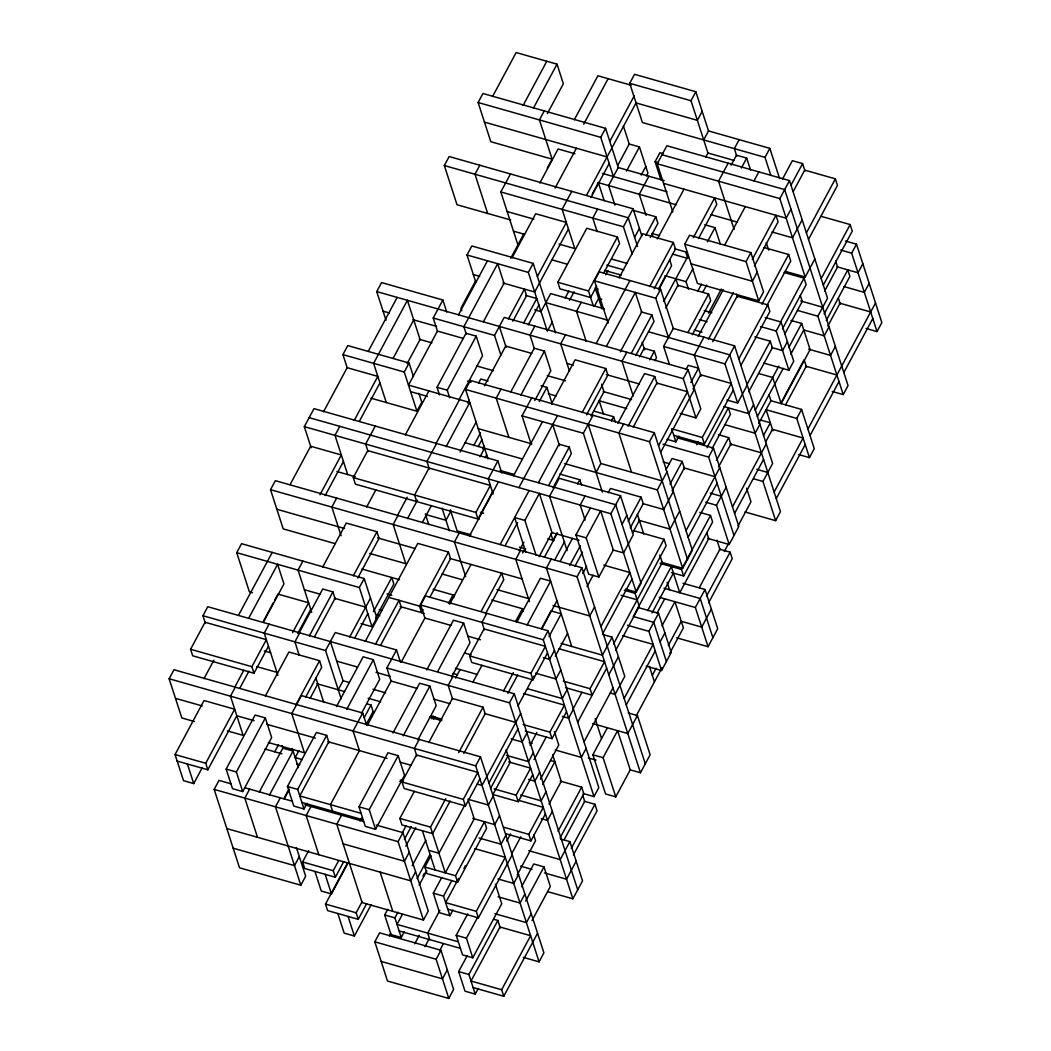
<?xml version="1.0" encoding="UTF-8"?>
<svg xmlns="http://www.w3.org/2000/svg" width="1051" height="1051" viewBox="0 0 1051 1051"><rect width="100%" height="100%" fill="white"/><g stroke="black" fill="none" stroke-linecap="round" stroke-linejoin="round"><path stroke-width="1.5" d="M194.396 721.525L181.823 717.951L169.145 678.749L173.98 669.75L480.517 756.838L543.906 952.837L539.084 961.849L523.359 957.382M205.379 623.269L202.948 615.728L207.77 606.716L514.307 693.818L577.708 889.816M252.476 592.777L249.415 591.897L236.738 552.695L241.559 543.695L364.185 578.536L376.862 617.738L372.028 626.738L361.032 623.611M335.085 543.617L283.205 528.876L270.527 489.674L275.362 480.675L581.899 567.763L645.288 763.762M311.149 447.752L304.33 426.64L313.986 408.642L497.911 460.89L501.813 472.95M347.342 368.192L342.941 354.621L347.776 345.608L409.089 363.029L413.477 376.6M386.006 320.24L376.744 291.587L381.566 282.588L442.878 300.008L446.78 312.068M510.655 219.974L457.014 204.735L444.337 165.532L449.158 156.533L633.083 208.781L641.859 235.923M547.282 168.134L552.117 159.135L490.804 141.714L478.126 102.512L482.948 93.5L605.573 128.34L618.251 167.543L608.595 185.554L614.927 205.155M190.573 649.268L205.05 622.258L266.363 639.678L251.885 666.689L253.987 673.218L192.688 655.798L190.573 649.268L251.885 666.689M323.537 411.756L347.172 367.679L377.821 376.389L354.2 420.466M492.512 96.626L516.146 52.55L557.017 64.164L563.362 83.765L547.348 113.613M290.089 484.629L310.662 446.241L341.312 454.952L319.977 494.758M368.218 351.415L397.173 297.394M203.973 678.67L213.879 660.186M238.419 615.426L272.222 552.406M339.801 426.351L334.98 435.35L347.658 474.553M479.808 165.243L474.986 174.243L487.664 213.445M202.12 767.953L193.726 783.586L183.518 780.683L175.057 754.552L204.025 700.531L234.675 709.241L205.72 763.262L207.822 769.792L177.172 761.082M523.175 105.336L546.796 61.26M248.64 618.33L277.609 564.308L283.954 583.909L263.367 622.297M359.363 421.306L379.936 382.919M393.153 358.286L413.739 319.898M325.14 495.612L343.427 461.494M533.382 108.227L557.017 64.164M263.473 621.088L273.378 602.604M274.902 599.766L277.95 594.078L308.613 602.788L292.598 632.636M407.118 363.672L420.072 339.499L407.394 300.297L373.604 363.331L386.282 402.52M234.623 687.38L243.779 670.315M235.279 687.17L230.458 696.169L243.136 735.372L227.41 730.905M269.082 624.136L264.248 633.149L277.898 675.359M302.872 561.116L298.05 570.115L311.7 612.339M336.662 498.082L331.84 507.094L341.102 535.734M375.286 426.062L365.63 444.061L368.073 451.602M370.95 398.171L416.932 411.23L404.254 372.028L409.089 363.029M437.61 331.577L433.222 318.006L442.878 300.008M475.801 282.128L467.012 254.986L471.846 245.987L533.159 263.394L555.585 332.76M518.366 246.236L500.815 191.952L510.471 173.954M544.26 110.92L539.439 119.932L552.117 159.135M239.786 688.221L248.942 671.169M479.085 519.312L355.383 484.143L353.267 477.614L367.745 450.603L490.357 485.431L475.88 512.441L477.995 518.984L492.472 491.973M253.987 673.218L268.478 646.207M207.822 769.792L236.79 715.77L254.092 720.684M475.472 281.116L460.982 308.127L461.836 310.741M322.657 567.133L346.278 523.056L376.941 531.767L379.056 538.309L357.708 578.116M458.486 314.814L487.454 260.793M296.395 847.566L305.657 876.206L300.836 885.218L239.523 867.798L214.168 789.393L218.989 780.394L231.259 783.875M297.761 633.49L310.728 609.317M416.932 411.23L421.766 402.231L418.837 393.179M539.807 183.084L558.107 148.966L574.963 153.748M226.149 769.069L255.117 715.048L265.338 717.951L271.67 737.552L242.702 791.574L232.494 788.67L226.149 769.069L236.37 771.973L242.702 791.574M265.286 696.09L288.907 652.014L319.57 660.724L321.685 667.254L305.67 697.115M299.075 633.057L322.71 588.994L332.931 591.897L335.361 599.438M366.668 507.002L375.811 489.95M405.292 434.983L428.913 390.906M574.266 119.84L597.888 75.777L631.099 85.21M299.732 632.847L294.911 641.859L299.299 655.417M439.463 394.821L437.019 387.28L465.987 333.259L476.208 336.162L482.554 355.75L458.919 399.827M510.747 258.231L523.713 234.058M236.37 771.973L265.338 717.951M309.296 635.96L332.931 591.897M512.06 257.81L535.695 213.734L566.344 222.444L537.376 276.466M583.712 124.176L608.109 78.68M314.459 636.814L335.033 598.426M483.434 321.685L504.007 283.297L497.675 263.696L463.872 326.716L466.316 334.257M555.086 188.037L576.421 148.244M449.683 397.712L447.24 390.184L476.208 336.162M353.307 575.843L376.941 531.767M249.652 789.104L244.817 798.103L257.495 837.305M295.935 704.801L319.57 660.724M397.317 515.713L407.223 497.241M435.942 443.693L459.576 399.616M341.168 698.81L325.56 650.556L335.216 632.557L396.516 649.978L400.418 662.038M372.028 626.738L359.35 587.535L364.185 578.536M397.974 515.502L393.153 524.515L405.831 563.704L369.663 553.443M436.599 443.469L426.942 461.481L429.386 469.022M487.992 458.801L465.567 389.448L470.388 380.449L654.313 432.697L692.346 550.304L682.69 568.315L661.237 562.219M500.867 355.028L494.535 335.427L504.191 317.415L688.116 369.676L700.794 408.878L695.959 417.878L680.247 413.411M547.348 331.21L528.325 272.406L533.159 263.394M571.77 191.374L562.114 209.372L574.792 248.575L559.079 244.108M613.416 176.542L600.738 137.339L605.573 128.34M770.856 175.451L765.01 157.361L642.384 122.52L629.707 83.318L634.541 74.319L695.841 91.739L708.519 130.941L703.697 139.941M274.731 751.767L278.554 744.66M508.434 318.952L524.449 289.104L526.564 295.633L512.835 321.225M429.058 468.01L414.567 495.021L416.682 501.563M259.216 792.218L282.837 748.141L293.058 751.045L269.424 795.121M467.826 403.15L469.35 400.313M478.494 383.247L480.78 378.991L488.084 381.066M310.176 698.179L317.796 683.951M407.538 518.616L417.444 500.145M446.163 446.596L469.784 402.52L408.484 385.1L437.452 331.078L463.504 338.475M609.79 141.412L634.187 95.917M349.681 636.985L370.517 598.137M484.353 385.835L505.702 346.029L531.753 353.425M568.46 228.973L534.67 292.007L502.982 283.008M586.497 195.328L636.302 102.446M592.278 194.015L598.374 182.651L604.22 200.741M354.844 637.839L367.811 613.666M523.818 322.71L536.772 298.537L525.776 295.41M590.898 197.601L609.199 163.483M295.173 757.574L298.983 750.467M373.433 611.629L391.734 577.498L393.836 584.041L375.549 618.159M422.266 522.583L431.409 505.518M460.128 451.969L476.129 422.121M528.219 324.969L538.887 305.066M617.804 165.335L629.234 144.013L623.388 125.923M280.302 797.814L275.48 806.813L300.836 885.218M338.238 689.758L343.06 680.759L330.382 641.557M307.063 803.306L304.015 808.981L293.794 806.091L287.462 786.49L316.43 732.455L326.638 735.358L329.081 742.899M365.209 641.478L417.812 543.38L448.462 552.09L450.577 558.62L429.99 597.007M596.679 286.135L590.583 297.512L559.933 288.802L557.818 282.272L586.786 228.251L617.436 236.961L619.551 243.49L603.537 273.352M501.051 389.159L496.217 398.158L508.894 437.361M534.841 326.125L530.019 335.138L534.407 348.709M597.599 209.083L592.777 218.082L597.165 231.654M284.256 797.867L288.066 790.759M284.151 799.075L289.485 789.13M473.712 445.558L480.57 432.762M336.478 706.561L363.16 656.796L373.368 659.7L379.713 679.301L361.413 713.419M478.218 446.622L482.028 439.515M626.501 171.077L639.455 146.917L629.234 144.013M304.015 808.981L297.683 789.393L326.638 735.358M375.43 644.381L399.065 600.305L401.495 607.846M510.602 392.273L534.236 348.196L544.457 351.1L550.79 370.701L534.788 400.562M482.619 448.895L484.143 446.044M450.787 511.285L445.966 520.284L425.524 514.478M480.005 456.778L484.577 448.251M548.031 329.922L552.169 322.197M565.136 298.037L568.946 290.917M328.753 741.901L299.785 795.922L361.097 813.343M380.593 645.222L401.18 606.834M346.685 709.464L373.368 659.7M485.168 457.632L486.692 454.781M569.524 300.297L574.109 291.771M520.823 395.176L544.457 351.1M641.228 175.044L645.8 166.518M646.378 175.885L647.915 173.047L639.455 146.917M660.921 179.813L655.062 161.723L659.897 152.723L663.036 153.617M310.951 806.511L306.13 815.523L318.808 854.726M581.308 302.307L576.487 311.306L586.235 341.457M648.901 176.253L639.244 194.264L646.076 215.363M423.133 609.803L421.609 612.641L419.494 606.112L448.462 552.09M593.329 305.867L588.468 290.982L617.436 236.961M268.281 742.518L304.448 752.792L291.758 713.59L301.414 695.578L362.726 712.998L353.07 731.01L359.416 750.611L330.448 804.632L332.563 811.162M391.261 681.547L386.873 667.976L396.516 649.978M425.051 618.527L420.663 604.956L425.484 595.943L548.11 630.784L598.82 787.593L593.986 796.592L583.266 793.544M459.287 532.923L454.452 541.922L465.672 576.605M497.911 460.89L488.255 478.901L493.129 493.983M531.307 444.52L522.045 415.868L531.701 397.869M565.491 334.835L560.669 343.848L569.445 370.977M608.122 323.038L594.459 280.814L599.293 271.815L660.593 289.235L673.271 328.438L663.615 346.436L669.474 364.526M632.203 253.935L623.427 226.793L633.083 208.781M672.824 212.013L657.217 163.772L666.873 145.761L789.498 180.601L827.531 298.195L817.875 316.206L843.23 394.611L832.221 391.484M708.085 153.512L691.019 100.738L695.841 91.739M364.145 717.794L371.003 705.011L366.628 703.763M596.534 291.836L598.058 288.999M605.678 274.784L607.964 270.514M366.26 724.336L373.118 711.54M539.294 401.613L546.914 387.399L541.081 385.743M367.456 725.124L391.09 681.048L417.155 688.444M401.259 662.091L424.893 618.014L450.945 625.424M469.508 535.826L498.463 481.805M299.325 856.604L294.49 865.617L233.191 848.196M594.511 306.091L598.65 298.379L601.711 299.246M634.594 237.395L639.428 228.382M702.186 111.34L697.352 120.339L636.052 102.919M343.756 861.584L335.361 877.23L304.711 868.52L302.596 861.978L308.692 850.614M551.486 403.886L575.107 359.81L605.77 368.52L607.872 375.049L586.537 414.856M619.065 277.832L642.7 233.756L673.349 242.466L675.465 249.008L654.129 288.815M513.519 475.709L542.487 421.674M448.462 603.458L453.034 594.919L453.887 597.533M645.892 235.24L655.798 216.769L632.807 210.226M449.67 604.233L471.019 564.426M650.293 237.513L657.913 223.298L655.798 216.769M341.614 815.221L336.78 824.234L362.135 902.625L423.448 920.045L428.282 911.046L402.914 832.642L376.192 825.048M518.905 487.611L557.529 415.579M596.153 343.546L629.943 280.525M657.322 238.932L684.004 189.18M392.956 732.981L419.638 683.216L429.846 686.119L436.191 705.72L417.891 739.851M426.745 669.96L453.428 620.195L463.649 623.098L469.981 642.7L451.694 676.818M705.641 157.269L707.927 153.012L733.979 160.409M358.982 806.8L387.95 752.779L398.171 755.682L404.504 775.283L375.549 829.305L365.328 826.401L358.982 806.8L369.203 809.704L375.549 829.305M500.158 544.536L529.126 490.515M606.361 346.449L635.33 292.428L641.675 312.029L620.326 351.835M538.454 482.567L559.04 444.179M403.177 735.884L429.846 686.119M437.728 671.431L463.649 623.098M505.321 545.377L517.512 522.636M335.361 877.23L333.246 870.688L338.593 860.743M359.928 820.936L361.452 818.085M369.203 809.704L398.171 755.682M582.136 412.596L605.77 368.52M649.728 286.542L673.349 242.466M536.076 555.099L524.856 520.429L539.347 493.418L552.025 532.621L539.058 556.78M481.082 611.524L501.669 573.137L503.784 579.666L485.483 613.797M548.675 485.47L569.261 447.082L558.528 444.034M366.641 903.689L358.26 919.323L327.61 910.613L325.495 904.083L347.605 862.858M314.932 871.424L321.264 891.025L331.485 893.928L348.262 862.648M658.741 288.657L665.598 275.861M591.043 415.92L603.997 391.747L601.566 384.219M658.635 289.866L671.589 265.706L669.645 259.663M739.181 139.652L734.347 148.651L736.79 156.192M519.286 550.763L523.858 542.237M553.076 487.743L571.363 453.625L569.261 447.082M419.204 739.418L414.383 748.43L416.813 755.958M453.007 676.397L448.173 685.397L452.561 698.968M486.797 613.364L481.975 622.376L484.406 629.904M520.587 550.343L515.765 559.342L529.415 601.566M602.368 492.091L583.358 433.288L593.014 415.29M626.803 352.256L621.982 361.255L633.188 395.938M668.449 337.437L655.771 298.234L660.593 289.235M684.74 244.213L689.561 235.214L750.874 252.621L763.552 291.823L758.73 300.836L697.417 283.415L684.74 244.213L746.039 261.633L758.73 300.836M728.185 163.181L718.529 181.179L734.137 229.433M431.567 718.739L433.104 715.902M433.432 719.318L434.956 716.48M455.543 678.092L460.115 669.566M522.623 552.984L524.909 548.714M731.128 165.138L736.462 155.18L746.683 158.084L750.585 170.144M631.309 353.32L651.896 314.932L641.163 311.884M693.305 237.684L714.654 197.877L716.769 204.419L698.468 238.538M469.6 655.916L484.077 628.905L545.39 646.326L530.913 673.336L533.015 679.866L471.715 662.445L469.6 655.916L530.913 673.336M663.615 301.519L687.249 257.442M635.71 355.58L653.998 321.461L651.896 314.932M428.769 742.532L452.403 698.468L483.053 707.178L485.168 713.708L463.819 753.514M639.56 356.854L644.132 348.328M665.73 308.048L677.921 285.294L708.584 294.004L710.699 300.547L692.399 334.665M741.349 168.042L746.683 158.084M577.538 484.012L579.824 479.755L559.894 474.093M611.327 420.991L613.613 416.721L593.697 411.059M688.471 289.209L686.027 281.668L692.898 268.872M707.376 241.861L714.995 227.647L704.787 224.743M450.156 800.967L432.631 833.653L401.968 824.956L399.853 818.414L414.344 791.403M472.779 682.414L481.936 665.349M556.78 533.199L552.971 540.306L550.855 533.777M649.781 359.757L654.353 351.231L643.619 348.183M544.471 557.161L557.437 532.988M617.843 423.356L644.526 373.604L654.747 376.508L657.177 384.049M358.26 919.323L356.144 912.793L362.24 901.416M654.944 360.611L656.468 357.76L654.353 351.231M402.27 832.852L406.08 825.744M515.594 621.509L522.452 608.713L491.802 600.003M423.448 920.045L398.093 841.654L402.914 832.642M596.035 472.49L600.857 463.491L588.179 424.289M765.01 157.361L769.831 148.362L708.519 130.941M516.79 622.284L540.424 578.221L550.645 581.124L527.011 625.187M551.25 559.053L546.415 568.052L571.77 646.457M585.039 496.019L580.218 505.032L585.092 520.1M623.663 424L618.842 432.999L631.52 472.201M754.014 180.89L758.835 171.891M697.706 291.324L701.516 284.217M404.372 839.394L411.243 826.598M554.692 560.065L564.61 541.58M337.831 913.516L344.163 933.117L354.384 936.021L371.148 904.753M724.73 244.975L745.304 206.587M628.064 426.259L654.747 376.508M405.831 846.134L415.749 827.649M702.869 292.165L706.679 285.057M560.262 561.168L572.453 538.427M458.656 752.661L483.053 707.178M633.227 427.113L656.862 383.037L687.512 391.747L658.543 445.769M598.847 577.052L586.169 537.849L600.646 510.839L613.324 550.028L598.847 577.052L588.626 574.148L575.948 534.946L590.426 507.935M409.259 852.243L404.425 861.242L343.125 843.835M687.998 332.392L708.584 294.004M608.187 492.722L610.473 488.465L641.136 497.176L643.238 503.705L630.285 527.878M569.721 565.491L580.388 545.587M468.418 800.744L474.264 818.834L445.309 872.856L430.516 827.124L445.755 798.694M503.442 691.124L513.348 672.64M404.293 931.79L401.246 937.479L391.025 934.575L384.692 914.974L387.74 909.286M412.176 865.735L425.891 840.143M708.453 313.185L721.406 289.025M541.843 627.946L550.987 610.881L561.208 613.784L549.016 636.538M574.871 566.344L582.504 552.13M698.114 336.504L723.272 289.59M782.47 179.182L792.375 160.698L802.596 163.601L805.04 171.142M541.738 629.155L556.977 600.725M507.843 693.384L517.749 674.913M374.813 941.827L379.647 932.828L440.96 950.249L453.638 989.451L448.803 998.45L387.491 981.03L374.813 941.827L436.126 959.248L448.803 998.45M415.592 871.844L410.77 880.843L226.845 828.595M686.001 369.571L688.287 365.314L698.495 368.218L690.875 382.433M703.934 337.135L694.277 355.146L701.096 376.258M539.084 961.849L475.683 765.837L480.517 756.838M547.729 891.668L572.874 898.815L509.485 702.817L514.307 693.818M593.986 796.592L543.275 639.783L548.11 630.784M629.733 769.713L640.466 772.761L577.078 576.763L581.899 567.763M625.49 589.085L636.223 592.133L610.867 513.742L620.524 495.73L559.211 478.31L549.555 496.322L567.12 550.593M687.525 559.303L649.492 441.709L654.313 432.697M695.959 417.878L683.281 378.675L688.116 369.676M746.039 261.633L750.874 252.621M785.268 271.342L805.197 277.004L779.842 198.6L789.498 180.601M401.246 937.479L394.913 917.878L397.961 912.189M417.05 878.597L430.017 854.424M457.632 882.301L455.517 875.759L484.485 821.737L486.6 828.28L457.632 882.301L426.982 873.591L424.867 867.049L430.963 855.685M582.806 573.504L586.616 566.397M708.335 339.407L733.48 292.493M791.167 184.923L802.596 163.601M389.212 935.942L390.736 933.104M752.332 259.374L775.966 215.297L778.068 221.84L754.447 265.903M465.435 805.92L463.32 799.391L477.798 772.38L416.498 754.96L402.007 781.97L404.123 788.5L465.435 805.92L479.913 778.909M402.362 914.449L397.015 924.407L458.328 941.827M422.936 876.074L424.459 873.223M419.165 885.126L426.785 870.911M712.736 341.68L737.119 296.185L767.782 304.895L769.897 311.424L740.929 365.446M793.282 191.453L804.711 170.131L835.361 178.841L837.476 185.37L808.508 239.392M464.884 804.921L438.963 853.254L428.742 850.351M517.985 705.878L534 676.029M533.015 679.866L547.505 652.855M587.036 586.576L593.132 575.199M692.99 388.962L700.61 374.747L731.273 383.457L702.304 437.479L704.42 444.008L673.757 435.311M520.652 713.419L482.028 785.439L477.312 784.099M554.442 650.385L549.62 659.384L543.328 657.598M622.034 524.331L626.856 515.332M660.659 452.298L694.448 389.277M757.206 272.222L752.385 281.234L691.072 263.814M791.009 209.202L786.174 218.201L663.562 183.373M555.348 656.139L567.553 633.385M628.17 521.335L641.136 497.176M488.965 782.969L517.933 728.947M452.928 910.008L449.881 915.697L439.66 912.793L433.314 893.192L441.709 877.546M667.109 439.344L675.872 441.84L678.92 436.152M490.528 788.513L508.067 755.814M665.9 469.902L671.996 458.538L682.217 461.442L684.648 468.982M632.505 533.199L639.363 520.403M492.643 795.042L510.182 762.343L506.109 749.783M493.195 796.041L488.373 805.04L467.931 799.233M526.985 733.007L522.163 742.019L511.154 738.892M560.787 669.986L555.953 678.985L535.524 673.179M594.577 606.966L589.756 615.965L552.971 605.507M682.69 568.315L657.335 489.911L666.991 471.899M726.885 400.011L737.605 403.058L724.927 363.856L734.583 345.845L673.271 328.438M802.176 219.79L792.52 237.802L772.078 231.995M414.698 943.811L419.27 935.272M449.881 915.697L443.535 896.096L451.917 880.449M761.962 304.264L788.644 254.5L764.116 247.537M439.87 910.363L427.678 933.117L429.793 939.647M458.604 878.452L445.65 902.625L476.3 911.335L478.415 917.865L447.765 909.154M463.951 868.507L465.475 865.656M530.006 745.29L536.864 732.494M670.012 484.183L682.217 461.442M767.125 305.105L790.746 261.029L788.644 254.5M738.814 358.916L767.782 304.895M806.406 232.862L835.361 178.841M424.919 946.715L428.729 939.594M672.128 490.712L684.319 467.971M696.774 444.757L698.298 441.906M499.54 815.642L494.706 824.641L472.7 818.387M533.33 752.608L528.495 761.62L506.49 755.367M567.12 689.587L562.298 698.587L527.707 688.76M600.922 626.554L629.891 572.532L603.826 565.136M673.336 491.5L663.68 509.512L643.238 503.705M534.131 759.571L546.323 736.83M493.09 794.543L518.248 801.69L516.133 795.16L530.61 768.15L508.605 761.896M525.316 731.076L552.038 738.669L549.923 732.14L564.413 705.129L523.543 693.515M603.024 633.096L631.993 579.075M704.42 444.008L733.375 389.987M706.995 447.66L728.343 407.854L730.445 414.383L712.158 448.501M518.248 801.69L532.726 774.679M552.038 738.669L566.515 711.658M439.646 950.669L443.456 943.562M436.126 959.248L440.96 950.249M572.808 709.399L581.952 692.333M615.65 650.438L639.284 606.361L635.054 593.303L664.022 539.281L633.372 530.571M746.604 385.257L770.238 341.194L754.907 336.832M780.407 322.237L804.028 278.16L784.112 272.498M505.873 835.243L501.051 844.242L479.033 837.989M539.662 772.209L534.841 781.221L528.548 779.435M573.465 709.189L568.63 718.188L562.351 716.401M602.657 634.476L612.089 637.156L602.433 655.167L561.05 643.409M636.223 592.133L641.057 583.134L615.689 504.73L309.152 417.641M679.669 511.101L670.012 529.113L638.574 520.179M733.992 535.485L708.637 457.08L713.471 448.081L676.975 437.715M737.605 403.058L747.261 385.047M763.762 363.081L788.907 370.228L776.229 331.026L781.064 322.026L765.338 317.56M805.197 277.004L814.853 258.993M495.402 884.167L501.734 903.768L472.779 957.789L462.558 954.886L456.213 935.285L467.656 913.963M506.779 840.984L510.589 833.877M540.464 779.172L558.764 745.054L554.376 731.483M613.548 643.908L666.137 545.811L664.022 539.281M748.719 391.8L772.354 347.723L770.238 341.194M782.509 328.766L806.143 284.703L804.028 278.16M565.451 687.656L592.173 695.237L590.058 688.707L604.548 661.696L558.948 648.743M542.684 784.493L554.889 761.752L550.501 760.504M716.493 460.364L728.685 437.61L718.464 434.707M784.729 334.1L802.268 301.401L800.31 295.37M476.3 911.335L505.268 857.314L474.618 848.604M577.682 722.247L606.65 668.226M447.292 969.85L442.471 978.849L381.158 961.429M718.595 466.894L730.8 444.139M472.779 957.789L466.434 938.188L477.863 916.866M511.666 853.846L520.81 836.78M478.415 917.865L512.218 854.844M546.008 791.81L541.173 800.823L520.744 795.016M608.765 674.768L618.422 656.757M686.014 530.702L719.804 467.682M753.606 404.648L748.772 413.66L723.627 406.514M787.396 341.628L782.575 350.627L771.565 347.5M821.186 278.594L850.154 224.572L821.041 216.296M647.679 610.644L671.313 566.568L679.761 592.698L708.991 538.204M755.17 410.192L778.791 366.116M788.71 347.631L801.663 323.472L790.93 320.424M505.767 833.745L530.926 840.892L528.811 834.363L543.288 807.352L518.143 800.205M688.129 537.232L717.097 483.21M823.301 285.136L852.269 231.102L850.154 224.572M478.284 988.4L475.236 994.088L465.015 991.185L458.67 971.584L467.064 955.95M549.029 804.094L561.221 781.353M652.08 612.904L673.428 573.097M757.272 416.721L783.192 368.389M790.825 354.174L803.779 330.001L824.207 335.808L829.042 326.795M824.615 291.14L837.568 266.967L835.624 260.937M530.926 840.892L545.403 813.881M584.028 741.848L612.996 687.827M657.098 613.022L664.718 598.807M758.73 423.461L770.935 400.72L768.977 394.69M517.237 874.866L535.537 840.747L533.58 834.717M671.379 572.519L683.649 576.001L681.534 569.471L710.502 515.45L699.769 512.402M518.55 874.445L513.729 883.444L498.003 878.978M552.34 811.411L547.518 820.424L541.226 818.637M586.143 748.391L581.308 757.39L555.256 749.994M646.247 666.189L661.578 670.538L648.901 631.336L658.557 613.324L638.115 607.531M707.717 538.388L729.171 544.484L716.493 505.281L726.149 487.283M759.939 424.249L755.117 433.248L725.243 424.775M788.907 370.228L793.741 361.229L781.064 322.026M866.024 328.451L877.02 331.577L851.665 253.173L856.499 244.174L845.49 241.047M475.236 994.088L468.891 974.487L497.859 920.466L493.484 919.231M683.649 576.001L712.617 521.979L710.502 515.45M824.155 313.947L847.789 269.871L849.904 276.413L826.27 320.476M521.572 886.729L533.763 863.975L543.984 866.878L550.33 886.479L532.029 920.597M763.473 435.587L770.33 422.791L760.109 419.888M781.261 402.415L804.12 359.757L806.564 367.298M615.768 796.868L603.09 757.679L617.568 730.668L630.245 769.857L615.768 796.868L605.547 793.965L592.869 754.776L607.347 727.765M661.985 625.87L674.939 601.711L683.386 627.841L669.671 653.433M624.163 698.429L653.131 644.408L622.468 635.697M765.588 442.116L772.446 429.32L803.095 438.031L774.127 492.052M785.662 404.688L806.235 366.3M827.833 326.02L840.038 303.266M558.028 831.223L581.663 787.16L560.196 781.064M524.896 894.046L520.061 903.045L498.056 896.792M626.278 704.958L655.246 650.937M660.067 641.938L664.902 632.925M732.481 506.884L766.284 443.85M862.832 263.775L858.01 272.774L837.056 266.823M525.697 900.996L543.984 866.878M560.144 837.765L583.778 793.689L581.663 787.16M734.596 513.413L763.565 459.392M564.137 839.762L584.724 801.387L582.766 795.357M652.316 675.333L656.126 668.226M668.318 645.472L681.271 621.312L701.713 627.119L711.369 609.107M699.322 587.667L719.896 549.279M636.131 715.981L662.051 667.648M724.297 551.539L728.107 544.431M738.025 525.96L750.979 501.787L746.591 488.216M531.228 913.647L526.406 922.647L494.955 913.713M560.419 838.934L569.852 841.615L560.196 859.613L528.758 850.679M628.248 712.946L637.445 715.56L627.789 733.559L592.528 723.548M661.578 670.538L671.234 652.526L658.557 613.324M676.608 637.786L708.059 646.707L695.368 607.517L705.024 589.506L683.019 583.252M729.171 544.484L738.827 526.472L713.471 448.081M744.988 511.955L775.638 520.665L762.96 481.463L772.616 463.452L734.583 345.845M798.707 454.584L809.441 457.632L796.763 418.429L801.585 409.43L770.935 400.72M835.374 346.396L830.553 355.409L808.547 349.155M869.177 283.376L864.342 292.375L843.914 286.568M571.31 848.354L594.945 804.291L584.211 801.243M706.482 596.245L730.117 552.182L719.383 549.134M573.426 854.883L597.047 810.82L594.945 804.291M708.597 602.788L732.232 558.712L730.117 552.182M501.655 989.74L530.624 935.705L499.974 927.008L471.006 981.03L501.655 989.74L503.771 996.269L473.121 987.559M503.771 996.269L537.573 933.235M576.184 861.216L566.542 879.214L544.523 872.961M807.93 429.031L875.509 302.977M776.242 498.594L805.211 444.56M810.032 435.561L839 381.539M843.835 372.54L872.803 318.519M572.874 898.815L582.53 880.817L569.852 841.615M640.466 772.761L650.122 754.763L637.445 715.56M708.059 646.707L717.702 628.708L705.024 589.506M775.638 520.665L780.473 511.653L729.762 354.857L648.52 331.774M809.441 457.632L814.262 448.632L801.585 409.43M843.23 394.611L848.052 385.599L784.663 189.6L662.051 154.76M877.02 331.577L881.855 322.578L856.499 244.174M629.707 83.318L691.019 100.738M478.126 102.512L600.738 137.339M655.062 161.723L658.215 162.616M657.217 163.772L779.842 198.6M484.458 122.113L607.084 156.941M618.251 167.543L664.232 180.601M602.42 173.415L667.07 191.781M840.669 250.046L851.665 253.173M597.861 182.506L676.187 204.761M710.778 214.575L737.5 222.168M444.337 165.532L628.262 217.793L637.523 246.433M659.594 235.634L651.922 233.453L652.894 236.475M500.815 191.952L623.427 226.793M674.952 248.864L685.686 251.912L687.801 258.441L672.469 254.079M839.25 303.043L870.688 311.976M507.147 211.553L533.869 219.147M800.691 300.954L822.697 307.207M797.433 310.4L817.875 316.206M513.492 231.154L524.488 234.281M611.577 259.032L626.908 263.381M665.086 275.717L686.027 281.668M606.913 265.128L623.769 269.91M604.43 270.357L621.286 275.139M552.011 259.899L567.343 264.261M704.196 310.557L711.855 312.738M760.504 326.559L776.229 331.026M594.459 280.814L655.771 298.234M699.362 319.57L707.034 321.737M467.012 254.986L528.325 272.406M557.818 282.272L588.468 290.982M694.396 330.014L702.055 332.195M604.299 308.836L550.658 293.597L541.002 311.608L534.709 309.822M805.447 366.076L836.885 375.01M473.357 274.587L479.65 276.374M545.837 302.596L607.136 320.016M663.615 346.436L724.927 363.856M758.901 373.565L772.695 377.493L781.156 403.623L810.111 349.602L801.663 323.472M376.744 291.587L683.281 378.675M796.763 418.429L766.1 409.719L772.932 430.831M433.222 318.006L494.535 335.427M383.076 311.188L389.369 312.975M412.951 319.675L436.533 326.375M567.001 363.449L573.294 365.236M606.309 374.603L639.323 383.983M419.283 339.276L431.869 342.849M547.295 375.641L565.491 380.817M603.208 391.524L631.585 399.59M476.55 365.919L493.418 370.714M626.764 408.589L599.175 400.759L603.563 414.33M730.011 443.916L761.45 452.85M548.241 393.718L556.11 395.951M671.642 428.769L702.304 437.479M467.564 381.171L471.098 382.17M756.786 469.324L767.795 472.451M663.05 444.126L708.637 457.08M342.941 354.621L404.254 372.028M465.567 389.448L649.492 441.709M437.019 387.28L447.24 390.184M753.764 478.849L762.96 481.463M522.045 415.868L583.358 433.288M663.102 461.941L669.395 463.727M683.544 467.748L714.982 476.681M410.599 391.629L427.455 396.424M710.318 493.155L721.314 496.282M478.244 428.65L531.885 443.89M600.857 463.491L662.169 480.911M705.76 502.233L716.493 505.281M564.597 463.557L657.335 489.911M464.66 442.589L522.308 458.972M500.118 470.467L514.504 474.553M304.33 426.64L610.867 513.742M524.856 520.429L514.635 517.526L525.855 552.195M575.948 534.946L586.169 537.849M336.924 471.505L355.317 476.734M480.491 512.297L483.631 513.19M551.512 532.476L579.101 540.306M612.812 549.883L623.545 552.931L633.201 534.933L620.524 495.73M660.081 563.375L681.534 569.471M353.267 477.614L475.88 512.441M547.86 538.861L553.995 540.595M519.417 547.151L525.71 548.937M664.048 588.232L700.202 598.505L712.88 637.707M470.927 534.801L457.132 530.873L450.301 509.774M659.213 597.244L695.368 607.517M270.527 489.674L577.078 576.763M624.333 590.255L635.054 593.303M621.115 595.273L637.169 599.832M276.873 509.275L344.465 528.482M377.48 537.862L415.211 548.569M449.789 558.396L522.097 578.943M627.447 625.24L648.901 631.336M441.985 573.977L462.414 579.784M497.005 589.611L528.443 598.544M361.859 569.011L399.59 579.732M433.117 589.256L454.61 595.365M387.057 593.973L391.773 595.313M236.738 552.695L359.35 587.535M420.663 604.956L543.275 639.783M388.844 597.402L419.494 606.112M400.155 606.545L424.17 613.377M379.253 609.554L382.393 610.447M304.383 589.716L320.108 594.183M334.257 598.203L365.695 607.136M467.879 636.17L480.452 639.744M376.652 614.756L379.792 615.65M610.395 693.029L615.111 694.369L624.767 676.358L612.089 637.156M464.778 653.091L471.071 654.878M563.336 681.114L590.058 688.707M455.398 668.226L477.404 674.479M452.797 673.415L457.513 674.755M202.948 615.728L325.56 650.556M386.873 667.976L509.485 702.817M336.727 661.158L357.156 666.965M376.022 672.325L390.171 676.345M264.3 650.963L270.593 652.75M434.076 699.191L449.802 703.658M484.38 713.484L515.818 722.418M523.201 724.546L549.923 732.14M343.06 680.759L349.352 682.546M372.934 689.246L385.507 692.819M592.869 754.776L603.09 757.679M588.35 757.955L596.009 760.136M529.205 742.584L532.266 743.451M256.497 666.544L276.925 672.338M316.785 683.662L344.531 691.545M368.1 698.245L380.685 701.818M430.989 716.112L441.985 719.239M429.544 717.189L441.801 720.684M169.145 678.749L475.683 765.837M175.491 698.35L202.212 705.944M266.665 724.257L315.392 738.104M327.978 741.678L387.004 758.441M400.286 762.225L411.283 765.351M494.128 788.907L516.133 795.16M400.339 780.026L403.479 780.919M399.84 781.379L463.32 799.391M265.036 749.021L281.891 753.803M294.661 757.429L302.32 759.61M296.776 763.972L299.837 764.839M503.652 827.216L528.811 834.363M175.057 754.552L205.72 763.262M287.462 786.49L297.683 789.393M399.853 818.414L430.516 827.124M301.9 802.452L363.212 819.872M245.054 787.79L292.559 801.296M304.829 804.777L363.62 821.475M520.56 866.155L531.951 869.387M214.168 789.393L398.093 841.654M424.867 867.049L455.517 875.759M433.314 893.192L443.535 896.096M302.596 861.978L333.246 870.688M384.692 914.974L394.913 917.878M456.213 935.285L466.434 938.188M325.495 904.083L356.144 912.793M399.13 930.936L460.443 948.357M458.67 971.584L468.891 974.487M838.409 298.248L840.353 304.278M769.831 148.362L779.579 178.512M766.258 242.663L768.688 250.204M714.995 227.647L720.369 244.226M736.475 294.175L737.447 297.183M728.685 437.61L731.128 445.151M675.819 278.765L678.25 286.306M716.979 540.227L720.066 549.778M706.784 532.647L708.729 538.677M671.97 429.78L675.872 441.84M642.187 342.298L644.618 349.838M595.234 287.816L602.052 308.928M659.818 554.967L662.261 562.508L633.293 616.53L653.735 622.337L666.413 661.539M613.613 416.721L615.308 421.95M667.109 582.267L669.553 589.795M637.418 514.373L643.751 533.974M649.387 666.281L654.418 681.863M579.824 479.755L581.518 484.984M546.914 387.399L552.287 403.991M552.695 424.578L559.526 445.69M499.356 326.427L506.188 347.539M595.181 718.831L601.514 738.419M522.452 608.713L523.293 611.327M552.603 754.71L561.392 781.852M442.064 508.224L449.368 530.834M425.366 513.978L428.769 524.528M497.859 920.466L500.302 928.007M422.41 830.763L435.088 869.952M371.003 705.011L373.447 712.539M362.726 712.998L366.628 725.059M380.12 872.133L392.798 911.335M315.852 677.921L323.655 702.055M348.039 916.419L354.384 936.021M292.244 748.535L298.418 767.637M325.153 874.327L331.485 893.928M282.023 745.632L283.008 748.64M187.393 763.985L193.726 783.586"/></g></svg>
